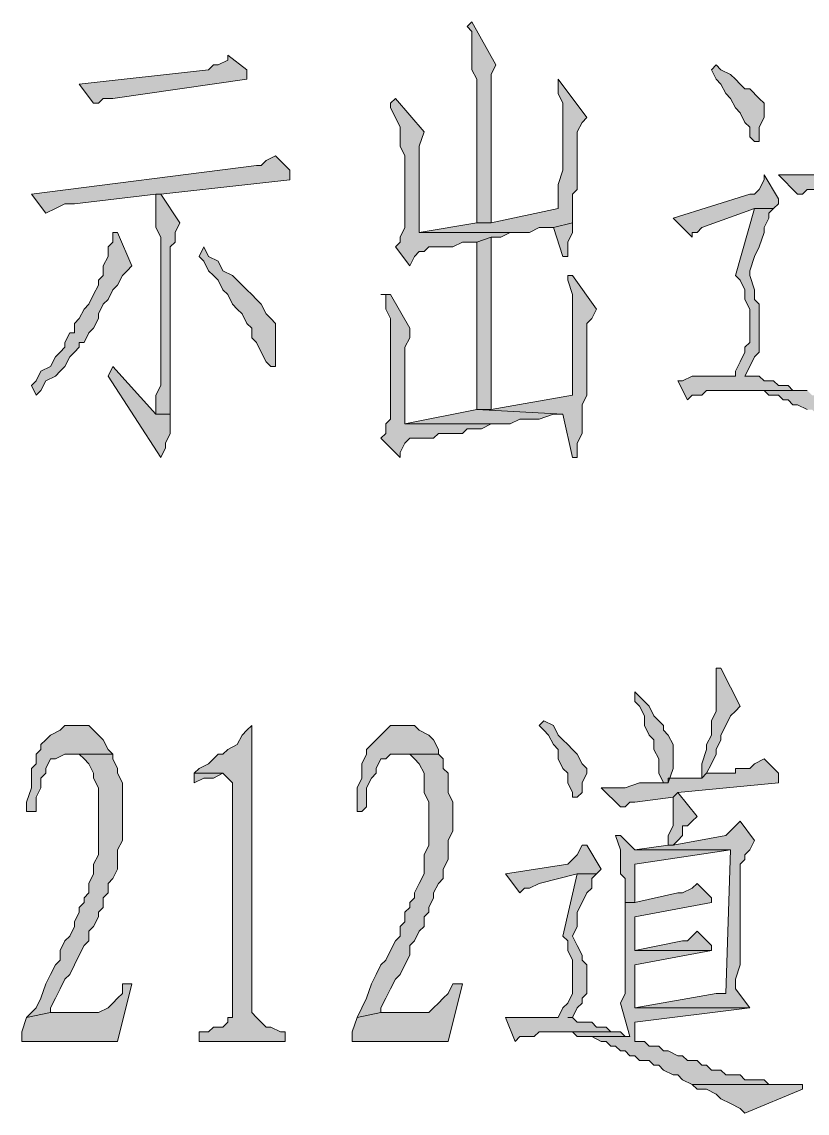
# Model space of a CAD drawing. Header units: millimetres. Extents: x 24 to 410, y 10 to 282.
# Drawn here: x 292.23 to 299.17, y 69 to 78.66 of the extents above; entities that cross this region are included whole.
import ezdxf

# ---------------------------------------------------------------- set-up
doc = ezdxf.new("R2010")
doc.units = ezdxf.units.MM

msp = doc.modelspace()

# ---------------------------------------------------------------- hatches: boundary and pattern name
h = msp.add_hatch(color=7)
h.dxf.hatch_style = 2
h.paths.add_polyline_path([(296.206333, 78.655333), (296.164, 78.613), (296.206333, 78.570667), (296.206333, 78.232), (296.248667, 78.147333), (296.248667, 76.877333), (296.375667, 76.877333), (296.375667, 77.893333), (296.375667, 78.189667), (296.418, 78.274333)])
h = msp.add_hatch(color=7)
h.dxf.hatch_style = 2
h.paths.add_polyline_path([(294.047333, 78.359), (294.047333, 78.316667), (293.962667, 78.274333), (293.920333, 78.274333), (293.878, 78.232), (292.735, 78.105), (292.862, 77.935667), (292.904333, 77.935667), (292.946667, 77.978), (293.031333, 77.978), (294.216667, 78.147333), (294.216667, 78.232)])
h = msp.add_hatch(color=7)
h.dxf.hatch_style = 2
h.paths.add_polyline_path([(298.365333, 78.274333), (298.323, 78.232), (298.365333, 78.147333), (298.407667, 78.105), (298.45, 78.020333), (298.492333, 77.978), (298.534667, 77.893333), (298.577, 77.851), (298.619333, 77.766333), (298.661667, 77.724), (298.661667, 77.639333), (298.704, 77.597), (298.746333, 77.597), (298.746333, 77.724), (298.788667, 77.808667), (298.788667, 77.935667), (298.746333, 77.978), (298.661667, 78.062667), (298.619333, 78.062667), (298.577, 78.105), (298.534667, 78.147333), (298.492333, 78.189667), (298.407667, 78.232)])
h = msp.add_hatch(color=7)
h.dxf.hatch_style = 2
h.paths.add_polyline_path([(296.968333, 78.147333), (296.968333, 78.020333), (297.010667, 77.935667), (297.010667, 77.343), (296.968333, 77.216), (296.968333, 77.004333), (296.375667, 76.877333), (296.248667, 76.877333), (295.740667, 76.792667), (296.714333, 76.792667), (296.799, 76.835), (296.926, 76.835), (297.095333, 76.877333), (297.095333, 77.131333), (297.137667, 77.173667), (297.137667, 77.681667), (297.18, 77.766333), (297.222333, 77.808667)])
h = msp.add_hatch(color=7)
h.dxf.hatch_style = 2
h.paths.add_polyline_path([(295.529, 77.978), (295.486667, 77.935667), (295.486667, 77.893333), (295.529, 77.808667), (295.571333, 77.724), (295.571333, 77.554667), (295.613667, 77.47), (295.613667, 76.835), (295.571333, 76.750333), (295.571333, 76.708), (295.529, 76.665667), (295.656, 76.496333), (295.698333, 76.581), (295.740667, 76.623333), (295.783, 76.623333), (295.825333, 76.665667), (296.037, 76.665667), (296.121667, 76.708), (296.248667, 76.708), (296.375667, 76.750333), (296.460333, 76.750333), (296.545, 76.792667), (295.740667, 76.792667), (295.740667, 76.919667), (295.740667, 77.554667), (295.783, 77.681667)])
h = msp.add_hatch(color=7)
h.dxf.hatch_style = 2
h.paths.add_polyline_path([(300.312667, 77.512333), (300.270333, 77.47), (300.228, 77.427667), (300.016333, 77.427667), (299.974, 77.385333), (299.677667, 77.385333), (299.593, 77.343), (299.339, 77.343), (299.254333, 77.300667), (298.915667, 77.300667), (299.085, 77.131333), (299.127333, 77.131333), (299.169667, 77.173667), (299.254333, 77.173667), (299.847, 77.258333), (299.974, 77.258333), (300.482, 77.300667), (300.482, 77.385333)])
h = msp.add_hatch(color=7)
h.dxf.hatch_style = 2
h.paths.add_polyline_path([(294.470667, 77.47), (294.386, 77.427667), (294.343667, 77.385333), (294.301333, 77.385333), (292.311667, 77.131333), (292.438667, 76.962), (292.523333, 77.004333), (292.608, 77.046667), (292.692667, 77.046667), (293.412333, 77.131333), (293.454667, 77.131333), (294.597667, 77.258333), (294.597667, 77.343)])
h = msp.add_hatch(color=7)
h.dxf.hatch_style = 2
h.paths.add_polyline_path([(298.788667, 77.300667), (298.788667, 77.258333), (298.746333, 77.173667), (298.704, 77.131333), (298.661667, 77.131333), (297.984333, 76.919667), (298.153667, 76.750333), (298.153667, 76.792667), (298.196, 76.792667), (298.238333, 76.835), (298.704, 77.004333), (298.873333, 77.004333), (298.915667, 77.046667), (298.915667, 77.089)])
h = msp.add_hatch(color=7)
h.dxf.hatch_style = 2
h.paths.add_polyline_path([(293.454667, 77.131333), (293.412333, 77.131333), (293.412333, 77.089), (293.412333, 76.835), (293.454667, 76.750333), (293.454667, 75.438), (293.412333, 75.353333), (293.412333, 75.184), (293.539333, 75.184), (293.539333, 76.496333), (293.539333, 76.538667), (293.539333, 76.665667), (293.581667, 76.708), (293.581667, 76.792667), (293.624, 76.877333)])
h = msp.add_hatch(color=7)
h.dxf.hatch_style = 2
h.paths.add_polyline_path([(298.873333, 77.004333), (298.704, 77.004333), (298.534667, 76.411667), (298.577, 76.369333), (298.619333, 76.284667), (298.619333, 76.2), (298.661667, 76.115333), (298.661667, 75.819), (298.619333, 75.776667), (298.619333, 75.734333), (298.577, 75.649667), (298.534667, 75.565), (298.534667, 75.522667), (298.323, 75.522667), (298.153667, 75.522667), (298.069, 75.480333), (298.026667, 75.480333), (298.111333, 75.311), (298.153667, 75.353333), (298.238333, 75.353333), (298.280667, 75.395667), (299.042667, 75.395667), (299.000333, 75.438), (298.915667, 75.438), (298.873333, 75.480333), (298.788667, 75.480333), (298.746333, 75.522667), (298.619333, 75.522667), (298.661667, 75.607333), (298.704, 75.692), (298.746333, 75.734333), (298.746333, 76.157667), (298.704, 76.2), (298.704, 76.284667), (298.661667, 76.411667), (298.661667, 76.454), (298.704, 76.581), (298.746333, 76.665667), (298.788667, 76.792667), (298.788667, 76.835), (298.831, 76.919667), (298.831, 76.962)])
h = msp.add_hatch(color=7)
h.dxf.hatch_style = 2
h.paths.add_polyline_path([(297.095333, 76.877333), (296.926, 76.835), (297.010667, 76.581), (297.053, 76.581), (297.053, 76.623333), (297.053, 76.708), (297.095333, 76.792667)])
h = msp.add_hatch(color=7)
h.dxf.hatch_style = 2
h.paths.add_polyline_path([(293.073667, 76.792667), (293.031333, 76.792667), (293.031333, 76.708), (292.989, 76.665667), (292.989, 76.581), (292.946667, 76.496333), (292.946667, 76.411667), (292.904333, 76.369333), (292.904333, 76.327), (292.862, 76.242333), (292.819667, 76.157667), (292.777333, 76.115333), (292.735, 76.030667), (292.692667, 75.988333), (292.692667, 75.903667), (292.650333, 75.903667), (292.608, 75.819), (292.608, 75.776667), (292.565667, 75.734333), (292.523333, 75.692), (292.481, 75.607333), (292.396333, 75.565), (292.354, 75.480333), (292.311667, 75.438), (292.354, 75.353333), (292.396333, 75.395667), (292.438667, 75.480333), (292.523333, 75.522667), (292.565667, 75.565), (292.608, 75.607333), (292.650333, 75.692), (292.692667, 75.734333), (292.735, 75.776667), (292.735, 75.819), (292.777333, 75.819), (292.819667, 75.903667), (292.862, 75.946), (292.904333, 76.030667), (292.904333, 76.073), (292.946667, 76.157667), (292.989, 76.2), (293.031333, 76.284667), (293.073667, 76.327), (293.116, 76.411667), (293.158333, 76.454), (293.200667, 76.496333)])
h = msp.add_hatch(color=7)
h.dxf.hatch_style = 2
h.paths.add_polyline_path([(296.375667, 76.750333), (296.248667, 76.708), (296.248667, 75.226333), (296.375667, 75.226333)])
h = msp.add_hatch(color=7)
h.dxf.hatch_style = 2
h.paths.add_polyline_path([(293.835667, 76.665667), (293.793333, 76.581), (293.835667, 76.538667), (293.878, 76.454), (293.920333, 76.411667), (293.962667, 76.369333), (294.005, 76.284667), (294.047333, 76.242333), (294.089667, 76.157667), (294.132, 76.115333), (294.174333, 76.073), (294.216667, 75.988333), (294.259, 75.946), (294.259, 75.861333), (294.301333, 75.819), (294.343667, 75.734333), (294.386, 75.649667), (294.428333, 75.607333), (294.470667, 75.607333), (294.470667, 75.649667), (294.470667, 75.988333), (294.428333, 76.030667), (294.386, 76.073), (294.343667, 76.157667), (294.301333, 76.2), (294.259, 76.242333), (294.216667, 76.284667), (294.174333, 76.327), (294.132, 76.369333), (294.089667, 76.411667), (294.005, 76.454), (293.962667, 76.538667), (293.878, 76.581)])
h = msp.add_hatch(color=7)
h.dxf.hatch_style = 2
h.paths.add_polyline_path([(297.095333, 76.411667), (297.053, 76.411667), (297.053, 76.369333), (297.095333, 76.242333), (297.095333, 75.353333), (296.375667, 75.226333), (296.248667, 75.226333), (297.010667, 75.184), (297.095333, 74.803), (297.137667, 74.803), (297.137667, 74.845333), (297.137667, 74.93), (297.18, 75.014667), (297.18, 75.099333), (297.18, 75.184), (297.18, 75.268667), (297.222333, 75.353333), (297.222333, 75.988333), (297.264667, 76.030667), (297.307, 76.115333)])
h = msp.add_hatch(color=7)
h.dxf.hatch_style = 2
h.paths.add_polyline_path([(295.486667, 76.242333), (295.402, 76.242333), (295.444333, 76.242333), (295.444333, 76.115333), (295.486667, 76.030667), (295.486667, 75.141667), (295.444333, 75.099333), (295.444333, 75.014667), (295.402, 74.972333), (295.571333, 74.803), (295.571333, 74.845333), (295.613667, 74.93), (295.656, 74.972333), (295.698333, 74.972333), (295.867667, 74.972333), (295.91, 75.014667), (296.121667, 75.014667), (296.164, 75.057), (296.291, 75.057), (296.375667, 75.099333), (296.460333, 75.099333), (295.613667, 75.099333), (295.613667, 75.776667), (295.656, 75.861333), (295.656, 75.946)])
h = msp.add_hatch(color=7)
h.dxf.hatch_style = 2
h.paths.add_polyline_path([(293.031333, 75.607333), (292.989, 75.522667), (293.454667, 74.803), (293.497, 74.887667), (293.497, 74.93), (293.539333, 75.014667), (293.539333, 75.184), (293.412333, 75.184)])
h = msp.add_hatch(color=7)
h.dxf.hatch_style = 2
h.paths.add_polyline_path([(298.45, 75.522667), (298.323, 75.522667), (298.534667, 75.522667)])
h = msp.add_hatch(color=7)
h.dxf.hatch_style = 2
h.paths.add_polyline_path([(299.042667, 75.395667), (298.492333, 75.395667), (298.577, 75.395667), (298.788667, 75.395667), (298.831, 75.353333), (298.915667, 75.353333), (298.958, 75.311), (299.000333, 75.311), (299.042667, 75.268667), (299.085, 75.268667), (299.169667, 75.226333), (299.212, 75.226333), (299.254333, 75.184), (299.296667, 75.184), (299.339, 75.141667), (299.381333, 75.099333), (299.466, 75.099333), (299.508333, 75.057), (299.593, 75.014667), (299.635333, 74.972333), (300.482, 75.014667), (300.439667, 75.014667), (300.143333, 75.014667), (300.101, 75.057), (299.974, 75.057), (299.931667, 75.099333), (299.847, 75.099333), (299.804667, 75.141667), (299.762333, 75.141667), (299.72, 75.184), (299.677667, 75.184), (299.593, 75.226333), (299.550667, 75.226333), (299.508333, 75.268667), (299.423667, 75.268667), (299.381333, 75.311), (299.339, 75.311), (299.254333, 75.353333), (299.212, 75.353333), (299.169667, 75.395667)])
h = msp.add_hatch(color=7)
h.dxf.hatch_style = 2
h.paths.add_polyline_path([(296.248667, 75.226333), (295.613667, 75.099333), (296.545, 75.099333), (296.629667, 75.141667), (296.799, 75.141667), (296.926, 75.184), (297.010667, 75.184)])
h = msp.add_hatch(color=7)
h.dxf.hatch_style = 2
h.paths.add_polyline_path([(298.407667, 72.940333), (298.365333, 72.940333), (298.365333, 72.898), (298.365333, 72.559333), (298.323, 72.474667), (298.323, 72.347667), (298.280667, 72.263), (298.280667, 72.220667), (298.238333, 72.093667), (298.238333, 71.966667), (298.280667, 72.009), (298.323, 72.093667), (298.365333, 72.178333), (298.365333, 72.220667), (298.407667, 72.305333), (298.407667, 72.347667), (298.45, 72.432333), (298.492333, 72.517), (298.534667, 72.559333), (298.577, 72.601667)])
h = msp.add_hatch(color=7)
h.dxf.hatch_style = 2
h.paths.add_polyline_path([(297.645667, 72.728667), (297.645667, 72.644), (297.688, 72.601667), (297.730333, 72.517), (297.730333, 72.432333), (297.772667, 72.347667), (297.815, 72.305333), (297.815, 72.220667), (297.857333, 72.136), (297.857333, 72.009), (297.899667, 71.924333), (297.942, 71.924333), (297.984333, 72.051333), (297.984333, 72.263), (297.942, 72.347667), (297.899667, 72.39), (297.899667, 72.432333), (297.857333, 72.474667), (297.815, 72.517), (297.772667, 72.601667), (297.730333, 72.644)])
h = msp.add_hatch(color=7)
h.dxf.hatch_style = 2
h.paths.add_polyline_path([(292.735, 72.432333), (292.608, 72.432333), (292.565667, 72.39), (292.481, 72.347667), (292.438667, 72.305333), (292.396333, 72.263), (292.396333, 72.220667), (292.354, 72.178333), (292.354, 72.093667), (292.311667, 72.051333), (292.311667, 71.882), (292.269333, 71.755), (292.269333, 71.670333), (292.354, 71.670333), (292.354, 71.797333), (292.396333, 71.882), (292.396333, 71.966667), (292.438667, 72.009), (292.438667, 72.051333), (292.481, 72.136), (292.523333, 72.136), (292.608, 72.178333), (292.650333, 72.178333), (293.031333, 72.178333), (292.989, 72.220667), (292.946667, 72.305333), (292.904333, 72.347667), (292.862, 72.39), (292.819667, 72.432333)])
h = msp.add_hatch(color=7)
h.dxf.hatch_style = 2
h.paths.add_polyline_path([(294.259, 72.432333), (294.216667, 72.39), (294.174333, 72.347667), (294.132, 72.263), (294.047333, 72.220667), (294.005, 72.178333), (293.962667, 72.178333), (293.920333, 72.136), (293.878, 72.093667), (293.793333, 72.051333), (293.751, 72.009), (294.005, 72.009), (294.047333, 71.966667), (294.089667, 71.924333), (294.089667, 69.85), (294.047333, 69.85), (294.047333, 69.807667), (294.005, 69.765333), (293.920333, 69.765333), (293.878, 69.723), (293.793333, 69.723), (293.793333, 69.638333), (294.555333, 69.638333), (294.555333, 69.723), (294.513, 69.723), (294.428333, 69.765333), (294.386, 69.765333), (294.343667, 69.807667), (294.301333, 69.85), (294.259, 69.892333)])
h = msp.add_hatch(color=7)
h.dxf.hatch_style = 2
h.paths.add_polyline_path([(295.613667, 72.432333), (295.486667, 72.432333), (295.444333, 72.39), (295.402, 72.347667), (295.359667, 72.305333), (295.317333, 72.263), (295.275, 72.220667), (295.275, 72.178333), (295.232667, 72.093667), (295.232667, 71.966667), (295.190333, 71.882), (295.190333, 71.670333), (295.232667, 71.670333), (295.275, 71.712667), (295.275, 71.882), (295.317333, 71.966667), (295.359667, 72.009), (295.359667, 72.051333), (295.402, 72.136), (295.444333, 72.136), (295.486667, 72.178333), (295.571333, 72.178333), (295.91, 72.178333), (295.91, 72.220667), (295.867667, 72.305333), (295.825333, 72.347667), (295.740667, 72.39), (295.698333, 72.432333)])
h = msp.add_hatch(color=7)
h.dxf.hatch_style = 2
h.paths.add_polyline_path([(296.841333, 72.474667), (296.799, 72.432333), (296.841333, 72.39), (296.883667, 72.347667), (296.926, 72.263), (296.968333, 72.220667), (296.968333, 72.136), (297.010667, 72.051333), (297.053, 72.009), (297.053, 71.924333), (297.095333, 71.839667), (297.095333, 71.797333), (297.137667, 71.797333), (297.18, 71.839667), (297.18, 71.924333), (297.222333, 72.009), (297.222333, 72.051333), (297.18, 72.093667), (297.137667, 72.178333), (297.095333, 72.220667), (297.053, 72.263), (297.010667, 72.305333), (296.968333, 72.347667), (296.926, 72.432333)])
h = msp.add_hatch(color=7)
h.dxf.hatch_style = 2
h.paths.add_polyline_path([(293.031333, 72.178333), (292.650333, 72.178333), (292.692667, 72.178333), (292.735, 72.178333), (292.777333, 72.136), (292.819667, 72.093667), (292.862, 72.009), (292.862, 71.966667), (292.904333, 71.882), (292.904333, 71.289333), (292.862, 71.204667), (292.862, 71.12), (292.819667, 71.035333), (292.819667, 70.950667), (292.777333, 70.908333), (292.777333, 70.866), (292.735, 70.823667), (292.735, 70.781333), (292.692667, 70.696667), (292.692667, 70.654333), (292.650333, 70.569667), (292.608, 70.527333), (292.565667, 70.442667), (292.565667, 70.358), (292.523333, 70.315667), (292.481, 70.231), (292.438667, 70.146333), (292.396333, 70.019333), (292.354, 69.934667), (292.269333, 69.85), (292.481, 69.892333), (292.481, 69.934667), (292.523333, 70.019333), (292.565667, 70.104), (292.608, 70.188667), (292.650333, 70.231), (292.692667, 70.315667), (292.735, 70.400333), (292.777333, 70.485), (292.819667, 70.527333), (292.819667, 70.612), (292.862, 70.654333), (292.904333, 70.739), (292.904333, 70.781333), (292.946667, 70.823667), (292.946667, 70.908333), (292.989, 70.950667), (292.989, 71.035333), (293.031333, 71.077667), (293.073667, 71.162333), (293.073667, 71.331667), (293.116, 71.416333), (293.116, 71.924333), (293.073667, 72.009), (293.073667, 72.051333), (293.031333, 72.136)])
h = msp.add_hatch(color=7)
h.dxf.hatch_style = 2
h.paths.add_polyline_path([(295.91, 72.178333), (295.571333, 72.178333), (295.613667, 72.178333), (295.656, 72.178333), (295.698333, 72.136), (295.740667, 72.093667), (295.783, 72.009), (295.783, 71.839667), (295.825333, 71.755), (295.825333, 71.374), (295.783, 71.289333), (295.783, 71.12), (295.740667, 71.035333), (295.698333, 70.950667), (295.698333, 70.908333), (295.656, 70.866), (295.656, 70.823667), (295.613667, 70.781333), (295.613667, 70.696667), (295.571333, 70.654333), (295.571333, 70.569667), (295.529, 70.527333), (295.486667, 70.442667), (295.444333, 70.358), (295.402, 70.315667), (295.359667, 70.231), (295.317333, 70.146333), (295.275, 70.019333), (295.232667, 69.934667), (295.190333, 69.85), (295.402, 69.892333), (295.402, 69.934667), (295.444333, 70.019333), (295.486667, 70.104), (295.529, 70.188667), (295.571333, 70.231), (295.613667, 70.315667), (295.656, 70.400333), (295.656, 70.485), (295.698333, 70.527333), (295.740667, 70.612), (295.783, 70.654333), (295.783, 70.739), (295.825333, 70.781333), (295.825333, 70.823667), (295.867667, 70.908333), (295.867667, 70.950667), (295.91, 71.035333), (295.952333, 71.077667), (295.952333, 71.162333), (295.994667, 71.247), (295.994667, 71.416333), (296.037, 71.501), (296.037, 71.755), (295.994667, 71.839667), (295.994667, 72.009), (295.952333, 72.051333), (295.952333, 72.136)])
h = msp.add_hatch(color=7)
h.dxf.hatch_style = 2
h.paths.add_polyline_path([(298.788667, 72.136), (298.704, 72.093667), (298.661667, 72.051333), (298.534667, 72.051333), (298.534667, 72.009), (298.280667, 72.009), (298.238333, 71.966667), (297.942, 71.966667), (297.942, 71.924333), (297.688, 71.924333), (297.561, 71.882), (297.349333, 71.882), (297.518667, 71.712667), (297.561, 71.712667), (297.603333, 71.755), (297.645667, 71.755), (297.984333, 71.797333), (298.026667, 71.839667), (298.915667, 71.924333), (298.915667, 72.009)])
h = msp.add_hatch(color=7)
h.dxf.hatch_style = 2
h.paths.add_polyline_path([(293.751, 72.009), (293.751, 71.924333), (293.835667, 71.966667), (293.920333, 71.966667), (294.005, 72.009)])
h = msp.add_hatch(color=7)
h.dxf.hatch_style = 2
h.paths.add_polyline_path([(298.026667, 71.839667), (297.984333, 71.797333), (297.984333, 71.543333), (297.942, 71.458667), (297.942, 71.374), (297.984333, 71.374), (298.026667, 71.416333), (298.069, 71.458667), (298.069, 71.543333), (298.111333, 71.543333), (298.153667, 71.585667), (298.196, 71.628)])
h = msp.add_hatch(color=7)
h.dxf.hatch_style = 2
h.paths.add_polyline_path([(298.577, 71.585667), (298.492333, 71.501), (298.45, 71.458667), (297.984333, 71.374), (297.942, 71.374), (297.645667, 71.331667), (298.492333, 71.331667), (298.45, 70.061667), (298.365333, 70.061667), (297.645667, 69.934667), (298.661667, 69.934667), (298.534667, 70.104), (298.534667, 70.188667), (298.577, 70.315667), (298.577, 71.162333), (298.577, 71.204667), (298.619333, 71.247), (298.619333, 71.289333), (298.661667, 71.331667), (298.704, 71.416333)])
h = msp.add_hatch(color=7)
h.dxf.hatch_style = 2
h.paths.add_polyline_path([(297.518667, 71.458667), (297.476333, 71.458667), (297.518667, 71.331667), (297.518667, 71.12), (297.561, 71.077667), (297.561, 70.866), (297.645667, 70.866), (297.645667, 71.204667), (298.492333, 71.331667), (297.645667, 71.331667)])
h = msp.add_hatch(color=7)
h.dxf.hatch_style = 2
h.paths.add_polyline_path([(297.222333, 71.374), (297.18, 71.374), (297.137667, 71.289333), (297.095333, 71.247), (297.053, 71.204667), (296.502667, 71.12), (296.629667, 70.950667), (296.672, 70.993), (296.714333, 70.993), (296.799, 71.035333), (297.137667, 71.12), (297.307, 71.12), (297.349333, 71.162333)])
h = msp.add_hatch(color=7)
h.dxf.hatch_style = 2
h.paths.add_polyline_path([(297.307, 71.12), (297.137667, 71.12), (297.010667, 70.569667), (297.053, 70.527333), (297.053, 70.442667), (297.095333, 70.358), (297.095333, 70.061667), (297.053, 69.977), (297.010667, 69.934667), (296.968333, 69.85), (296.502667, 69.85), (296.587333, 69.638333), (296.629667, 69.680667), (296.756667, 69.680667), (296.799, 69.723), (297.434, 69.723), (297.391667, 69.765333), (297.307, 69.765333), (297.264667, 69.807667), (297.137667, 69.807667), (297.095333, 69.85), (297.053, 69.85), (297.095333, 69.85), (297.137667, 69.934667), (297.18, 69.977), (297.18, 70.019333), (297.222333, 70.061667), (297.222333, 70.315667), (297.18, 70.358), (297.18, 70.400333), (297.137667, 70.485), (297.095333, 70.569667), (297.137667, 70.654333), (297.137667, 70.781333), (297.18, 70.866), (297.222333, 70.950667), (297.264667, 70.993), (297.264667, 71.077667)])
h = msp.add_hatch(color=7)
h.dxf.hatch_style = 2
h.paths.add_polyline_path([(298.196, 71.035333), (298.153667, 70.993), (298.069, 70.950667), (298.026667, 70.950667), (297.645667, 70.866), (297.561, 70.866), (297.561, 70.781333), (297.561, 70.061667), (297.518667, 69.977), (297.603333, 69.680667), (297.264667, 69.680667), (297.349333, 69.638333), (297.391667, 69.638333), (297.434, 69.596), (297.476333, 69.596), (297.518667, 69.553667), (297.561, 69.553667), (297.603333, 69.511333), (297.645667, 69.511333), (297.688, 69.469), (297.772667, 69.469), (297.815, 69.426667), (297.857333, 69.426667), (297.899667, 69.384333), (297.984333, 69.342), (298.026667, 69.342), (298.069, 69.299667), (298.153667, 69.257333), (299.042667, 69.257333), (298.958, 69.257333), (298.831, 69.257333), (298.788667, 69.299667), (298.619333, 69.299667), (298.577, 69.342), (298.45, 69.342), (298.407667, 69.384333), (298.323, 69.384333), (298.280667, 69.426667), (298.238333, 69.426667), (298.196, 69.469), (298.111333, 69.469), (298.069, 69.511333), (298.026667, 69.511333), (297.942, 69.553667), (297.899667, 69.553667), (297.857333, 69.596), (297.772667, 69.596), (297.730333, 69.638333), (297.645667, 69.638333), (297.645667, 69.680667), (297.645667, 69.807667), (298.661667, 69.934667), (297.645667, 69.934667), (297.645667, 70.019333), (297.645667, 70.315667), (298.323, 70.442667), (297.645667, 70.442667), (297.645667, 70.485), (297.645667, 70.739), (298.323, 70.866), (298.323, 70.908333)])
h = msp.add_hatch(color=7)
h.dxf.hatch_style = 2
h.paths.add_polyline_path([(298.196, 70.612), (298.153667, 70.569667), (298.111333, 70.527333), (298.069, 70.527333), (297.645667, 70.442667), (298.323, 70.442667), (298.323, 70.485)])
h = msp.add_hatch(color=7)
h.dxf.hatch_style = 2
h.paths.add_polyline_path([(293.200667, 70.146333), (293.116, 70.146333), (293.116, 70.061667), (293.073667, 70.019333), (293.031333, 69.977), (292.989, 69.934667), (292.904333, 69.892333), (292.481, 69.892333), (292.269333, 69.85), (292.227, 69.723), (292.227, 69.638333), (293.073667, 69.638333)])
h = msp.add_hatch(color=7)
h.dxf.hatch_style = 2
h.paths.add_polyline_path([(296.121667, 70.146333), (296.037, 70.146333), (295.994667, 70.061667), (295.952333, 70.019333), (295.91, 69.977), (295.867667, 69.934667), (295.825333, 69.892333), (295.402, 69.892333), (295.190333, 69.85), (295.148, 69.723), (295.148, 69.638333), (295.994667, 69.638333)])
h = msp.add_hatch(color=7)
h.dxf.hatch_style = 2
h.paths.add_polyline_path([(296.799, 69.85), (296.587333, 69.85), (296.968333, 69.85)])
h = msp.add_hatch(color=7)
h.dxf.hatch_style = 2
h.paths.add_polyline_path([(297.434, 69.723), (296.883667, 69.723), (296.968333, 69.723), (297.095333, 69.723), (297.137667, 69.680667), (297.603333, 69.680667), (297.561, 69.680667), (297.518667, 69.723)])
h = msp.add_hatch(color=7)
h.dxf.hatch_style = 2
h.paths.add_polyline_path([(299.127333, 69.257333), (298.153667, 69.257333), (298.196, 69.215), (298.280667, 69.215), (298.365333, 69.172667), (298.407667, 69.130333), (298.492333, 69.088), (298.577, 69.045667), (298.619333, 69.003333), (299.127333, 69.215)])

# ---------------------------------------------------------------- linework, layer by layer
at = {"color": 7, "lineweight": 0}
for points in [[(296.206333, 78.655333), (296.164, 78.613), (296.206333, 78.570667), (296.206333, 78.232), (296.248667, 78.147333), (296.248667, 76.877333), (296.375667, 76.877333), (296.375667, 77.893333), (296.375667, 78.189667), (296.418, 78.274333)], [(294.047333, 78.359), (294.047333, 78.316667), (293.962667, 78.274333), (293.920333, 78.274333), (293.878, 78.232), (292.735, 78.105), (292.862, 77.935667), (292.904333, 77.935667), (292.946667, 77.978), (293.031333, 77.978), (294.216667, 78.147333), (294.216667, 78.232)], [(298.365333, 78.274333), (298.323, 78.232), (298.365333, 78.147333), (298.407667, 78.105), (298.45, 78.020333), (298.492333, 77.978), (298.534667, 77.893333), (298.577, 77.851), (298.619333, 77.766333), (298.661667, 77.724), (298.661667, 77.639333), (298.704, 77.597), (298.746333, 77.597), (298.746333, 77.724), (298.788667, 77.808667), (298.788667, 77.935667), (298.746333, 77.978), (298.661667, 78.062667), (298.619333, 78.062667), (298.577, 78.105), (298.534667, 78.147333), (298.492333, 78.189667), (298.407667, 78.232)], [(296.968333, 78.147333), (296.968333, 78.020333), (297.010667, 77.935667), (297.010667, 77.343), (296.968333, 77.216), (296.968333, 77.004333), (296.375667, 76.877333), (296.248667, 76.877333), (295.740667, 76.792667), (296.714333, 76.792667), (296.799, 76.835), (296.926, 76.835), (297.095333, 76.877333), (297.095333, 77.131333), (297.137667, 77.173667), (297.137667, 77.681667), (297.18, 77.766333), (297.222333, 77.808667)], [(295.529, 77.978), (295.486667, 77.935667), (295.486667, 77.893333), (295.529, 77.808667), (295.571333, 77.724), (295.571333, 77.554667), (295.613667, 77.47), (295.613667, 76.835), (295.571333, 76.750333), (295.571333, 76.708), (295.529, 76.665667), (295.656, 76.496333), (295.698333, 76.581), (295.740667, 76.623333), (295.783, 76.623333), (295.825333, 76.665667), (296.037, 76.665667), (296.121667, 76.708), (296.248667, 76.708), (296.375667, 76.750333), (296.460333, 76.750333), (296.545, 76.792667), (295.740667, 76.792667), (295.740667, 76.919667), (295.740667, 77.554667), (295.783, 77.681667)], [(300.312667, 77.512333), (300.270333, 77.47), (300.228, 77.427667), (300.016333, 77.427667), (299.974, 77.385333), (299.677667, 77.385333), (299.593, 77.343), (299.339, 77.343), (299.254333, 77.300667), (298.915667, 77.300667), (299.085, 77.131333), (299.127333, 77.131333), (299.169667, 77.173667), (299.254333, 77.173667), (299.847, 77.258333), (299.974, 77.258333), (300.482, 77.300667), (300.482, 77.385333)], [(294.470667, 77.47), (294.386, 77.427667), (294.343667, 77.385333), (294.301333, 77.385333), (292.311667, 77.131333), (292.438667, 76.962), (292.523333, 77.004333), (292.608, 77.046667), (292.692667, 77.046667), (293.412333, 77.131333), (293.454667, 77.131333), (294.597667, 77.258333), (294.597667, 77.343)], [(298.788667, 77.300667), (298.788667, 77.258333), (298.746333, 77.173667), (298.704, 77.131333), (298.661667, 77.131333), (297.984333, 76.919667), (298.153667, 76.750333), (298.153667, 76.792667), (298.196, 76.792667), (298.238333, 76.835), (298.704, 77.004333), (298.873333, 77.004333), (298.915667, 77.046667), (298.915667, 77.089)], [(293.454667, 77.131333), (293.412333, 77.131333), (293.412333, 77.089), (293.412333, 76.835), (293.454667, 76.750333), (293.454667, 75.438), (293.412333, 75.353333), (293.412333, 75.184), (293.539333, 75.184), (293.539333, 76.496333), (293.539333, 76.538667), (293.539333, 76.665667), (293.581667, 76.708), (293.581667, 76.792667), (293.624, 76.877333)], [(298.873333, 77.004333), (298.704, 77.004333), (298.534667, 76.411667), (298.577, 76.369333), (298.619333, 76.284667), (298.619333, 76.2), (298.661667, 76.115333), (298.661667, 75.819), (298.619333, 75.776667), (298.619333, 75.734333), (298.577, 75.649667), (298.534667, 75.565), (298.534667, 75.522667), (298.323, 75.522667), (298.153667, 75.522667), (298.069, 75.480333), (298.026667, 75.480333), (298.111333, 75.311), (298.153667, 75.353333), (298.238333, 75.353333), (298.280667, 75.395667), (299.042667, 75.395667), (299.000333, 75.438), (298.915667, 75.438), (298.873333, 75.480333), (298.788667, 75.480333), (298.746333, 75.522667), (298.619333, 75.522667), (298.661667, 75.607333), (298.704, 75.692), (298.746333, 75.734333), (298.746333, 76.157667), (298.704, 76.2), (298.704, 76.284667), (298.661667, 76.411667), (298.661667, 76.454), (298.704, 76.581), (298.746333, 76.665667), (298.788667, 76.792667), (298.788667, 76.835), (298.831, 76.919667), (298.831, 76.962)], [(297.095333, 76.877333), (296.926, 76.835), (297.010667, 76.581), (297.053, 76.581), (297.053, 76.623333), (297.053, 76.708), (297.095333, 76.792667)], [(293.073667, 76.792667), (293.031333, 76.792667), (293.031333, 76.708), (292.989, 76.665667), (292.989, 76.581), (292.946667, 76.496333), (292.946667, 76.411667), (292.904333, 76.369333), (292.904333, 76.327), (292.862, 76.242333), (292.819667, 76.157667), (292.777333, 76.115333), (292.735, 76.030667), (292.692667, 75.988333), (292.692667, 75.903667), (292.650333, 75.903667), (292.608, 75.819), (292.608, 75.776667), (292.565667, 75.734333), (292.523333, 75.692), (292.481, 75.607333), (292.396333, 75.565), (292.354, 75.480333), (292.311667, 75.438), (292.354, 75.353333), (292.396333, 75.395667), (292.438667, 75.480333), (292.523333, 75.522667), (292.565667, 75.565), (292.608, 75.607333), (292.650333, 75.692), (292.692667, 75.734333), (292.735, 75.776667), (292.735, 75.819), (292.777333, 75.819), (292.819667, 75.903667), (292.862, 75.946), (292.904333, 76.030667), (292.904333, 76.073), (292.946667, 76.157667), (292.989, 76.2), (293.031333, 76.284667), (293.073667, 76.327), (293.116, 76.411667), (293.158333, 76.454), (293.200667, 76.496333)], [(296.375667, 76.750333), (296.248667, 76.708), (296.248667, 75.226333), (296.375667, 75.226333)], [(293.835667, 76.665667), (293.793333, 76.581), (293.835667, 76.538667), (293.878, 76.454), (293.920333, 76.411667), (293.962667, 76.369333), (294.005, 76.284667), (294.047333, 76.242333), (294.089667, 76.157667), (294.132, 76.115333), (294.174333, 76.073), (294.216667, 75.988333), (294.259, 75.946), (294.259, 75.861333), (294.301333, 75.819), (294.343667, 75.734333), (294.386, 75.649667), (294.428333, 75.607333), (294.470667, 75.607333), (294.470667, 75.649667), (294.470667, 75.988333), (294.428333, 76.030667), (294.386, 76.073), (294.343667, 76.157667), (294.301333, 76.2), (294.259, 76.242333), (294.216667, 76.284667), (294.174333, 76.327), (294.132, 76.369333), (294.089667, 76.411667), (294.005, 76.454), (293.962667, 76.538667), (293.878, 76.581)], [(297.095333, 76.411667), (297.053, 76.411667), (297.053, 76.369333), (297.095333, 76.242333), (297.095333, 75.353333), (296.375667, 75.226333), (296.248667, 75.226333), (297.010667, 75.184), (297.095333, 74.803), (297.137667, 74.803), (297.137667, 74.845333), (297.137667, 74.93), (297.18, 75.014667), (297.18, 75.099333), (297.18, 75.184), (297.18, 75.268667), (297.222333, 75.353333), (297.222333, 75.988333), (297.264667, 76.030667), (297.307, 76.115333)], [(295.486667, 76.242333), (295.402, 76.242333), (295.444333, 76.242333), (295.444333, 76.115333), (295.486667, 76.030667), (295.486667, 75.141667), (295.444333, 75.099333), (295.444333, 75.014667), (295.402, 74.972333), (295.571333, 74.803), (295.571333, 74.845333), (295.613667, 74.93), (295.656, 74.972333), (295.698333, 74.972333), (295.867667, 74.972333), (295.91, 75.014667), (296.121667, 75.014667), (296.164, 75.057), (296.291, 75.057), (296.375667, 75.099333), (296.460333, 75.099333), (295.613667, 75.099333), (295.613667, 75.776667), (295.656, 75.861333), (295.656, 75.946)], [(293.031333, 75.607333), (292.989, 75.522667), (293.454667, 74.803), (293.497, 74.887667), (293.497, 74.93), (293.539333, 75.014667), (293.539333, 75.184), (293.412333, 75.184)], [(298.45, 75.522667), (298.323, 75.522667), (298.534667, 75.522667)], [(296.248667, 75.226333), (295.613667, 75.099333), (296.545, 75.099333), (296.629667, 75.141667), (296.799, 75.141667), (296.926, 75.184), (297.010667, 75.184)], [(298.407667, 72.940333), (298.365333, 72.940333), (298.365333, 72.898), (298.365333, 72.559333), (298.323, 72.474667), (298.323, 72.347667), (298.280667, 72.263), (298.280667, 72.220667), (298.238333, 72.093667), (298.238333, 71.966667), (298.280667, 72.009), (298.323, 72.093667), (298.365333, 72.178333), (298.365333, 72.220667), (298.407667, 72.305333), (298.407667, 72.347667), (298.45, 72.432333), (298.492333, 72.517), (298.534667, 72.559333), (298.577, 72.601667)], [(297.645667, 72.728667), (297.645667, 72.644), (297.688, 72.601667), (297.730333, 72.517), (297.730333, 72.432333), (297.772667, 72.347667), (297.815, 72.305333), (297.815, 72.220667), (297.857333, 72.136), (297.857333, 72.009), (297.899667, 71.924333), (297.942, 71.924333), (297.984333, 72.051333), (297.984333, 72.263), (297.942, 72.347667), (297.899667, 72.39), (297.899667, 72.432333), (297.857333, 72.474667), (297.815, 72.517), (297.772667, 72.601667), (297.730333, 72.644)], [(292.735, 72.432333), (292.608, 72.432333), (292.565667, 72.39), (292.481, 72.347667), (292.438667, 72.305333), (292.396333, 72.263), (292.396333, 72.220667), (292.354, 72.178333), (292.354, 72.093667), (292.311667, 72.051333), (292.311667, 71.882), (292.269333, 71.755), (292.269333, 71.670333), (292.354, 71.670333), (292.354, 71.797333), (292.396333, 71.882), (292.396333, 71.966667), (292.438667, 72.009), (292.438667, 72.051333), (292.481, 72.136), (292.523333, 72.136), (292.608, 72.178333), (292.650333, 72.178333), (293.031333, 72.178333), (292.989, 72.220667), (292.946667, 72.305333), (292.904333, 72.347667), (292.862, 72.39), (292.819667, 72.432333)], [(294.259, 72.432333), (294.216667, 72.39), (294.174333, 72.347667), (294.132, 72.263), (294.047333, 72.220667), (294.005, 72.178333), (293.962667, 72.178333), (293.920333, 72.136), (293.878, 72.093667), (293.793333, 72.051333), (293.751, 72.009), (294.005, 72.009), (294.047333, 71.966667), (294.089667, 71.924333), (294.089667, 69.85), (294.047333, 69.85), (294.047333, 69.807667), (294.005, 69.765333), (293.920333, 69.765333), (293.878, 69.723), (293.793333, 69.723), (293.793333, 69.638333), (294.555333, 69.638333), (294.555333, 69.723), (294.513, 69.723), (294.428333, 69.765333), (294.386, 69.765333), (294.343667, 69.807667), (294.301333, 69.85), (294.259, 69.892333)], [(295.613667, 72.432333), (295.486667, 72.432333), (295.444333, 72.39), (295.402, 72.347667), (295.359667, 72.305333), (295.317333, 72.263), (295.275, 72.220667), (295.275, 72.178333), (295.232667, 72.093667), (295.232667, 71.966667), (295.190333, 71.882), (295.190333, 71.670333), (295.232667, 71.670333), (295.275, 71.712667), (295.275, 71.882), (295.317333, 71.966667), (295.359667, 72.009), (295.359667, 72.051333), (295.402, 72.136), (295.444333, 72.136), (295.486667, 72.178333), (295.571333, 72.178333), (295.91, 72.178333), (295.91, 72.220667), (295.867667, 72.305333), (295.825333, 72.347667), (295.740667, 72.39), (295.698333, 72.432333)], [(296.841333, 72.474667), (296.799, 72.432333), (296.841333, 72.39), (296.883667, 72.347667), (296.926, 72.263), (296.968333, 72.220667), (296.968333, 72.136), (297.010667, 72.051333), (297.053, 72.009), (297.053, 71.924333), (297.095333, 71.839667), (297.095333, 71.797333), (297.137667, 71.797333), (297.18, 71.839667), (297.18, 71.924333), (297.222333, 72.009), (297.222333, 72.051333), (297.18, 72.093667), (297.137667, 72.178333), (297.095333, 72.220667), (297.053, 72.263), (297.010667, 72.305333), (296.968333, 72.347667), (296.926, 72.432333)], [(293.031333, 72.178333), (292.650333, 72.178333), (292.692667, 72.178333), (292.735, 72.178333), (292.777333, 72.136), (292.819667, 72.093667), (292.862, 72.009), (292.862, 71.966667), (292.904333, 71.882), (292.904333, 71.289333), (292.862, 71.204667), (292.862, 71.12), (292.819667, 71.035333), (292.819667, 70.950667), (292.777333, 70.908333), (292.777333, 70.866), (292.735, 70.823667), (292.735, 70.781333), (292.692667, 70.696667), (292.692667, 70.654333), (292.650333, 70.569667), (292.608, 70.527333), (292.565667, 70.442667), (292.565667, 70.358), (292.523333, 70.315667), (292.481, 70.231), (292.438667, 70.146333), (292.396333, 70.019333), (292.354, 69.934667), (292.269333, 69.85), (292.481, 69.892333), (292.481, 69.934667), (292.523333, 70.019333), (292.565667, 70.104), (292.608, 70.188667), (292.650333, 70.231), (292.692667, 70.315667), (292.735, 70.400333), (292.777333, 70.485), (292.819667, 70.527333), (292.819667, 70.612), (292.862, 70.654333), (292.904333, 70.739), (292.904333, 70.781333), (292.946667, 70.823667), (292.946667, 70.908333), (292.989, 70.950667), (292.989, 71.035333), (293.031333, 71.077667), (293.073667, 71.162333), (293.073667, 71.331667), (293.116, 71.416333), (293.116, 71.924333), (293.073667, 72.009), (293.073667, 72.051333), (293.031333, 72.136)], [(295.91, 72.178333), (295.571333, 72.178333), (295.613667, 72.178333), (295.656, 72.178333), (295.698333, 72.136), (295.740667, 72.093667), (295.783, 72.009), (295.783, 71.839667), (295.825333, 71.755), (295.825333, 71.374), (295.783, 71.289333), (295.783, 71.12), (295.740667, 71.035333), (295.698333, 70.950667), (295.698333, 70.908333), (295.656, 70.866), (295.656, 70.823667), (295.613667, 70.781333), (295.613667, 70.696667), (295.571333, 70.654333), (295.571333, 70.569667), (295.529, 70.527333), (295.486667, 70.442667), (295.444333, 70.358), (295.402, 70.315667), (295.359667, 70.231), (295.317333, 70.146333), (295.275, 70.019333), (295.232667, 69.934667), (295.190333, 69.85), (295.402, 69.892333), (295.402, 69.934667), (295.444333, 70.019333), (295.486667, 70.104), (295.529, 70.188667), (295.571333, 70.231), (295.613667, 70.315667), (295.656, 70.400333), (295.656, 70.485), (295.698333, 70.527333), (295.740667, 70.612), (295.783, 70.654333), (295.783, 70.739), (295.825333, 70.781333), (295.825333, 70.823667), (295.867667, 70.908333), (295.867667, 70.950667), (295.91, 71.035333), (295.952333, 71.077667), (295.952333, 71.162333), (295.994667, 71.247), (295.994667, 71.416333), (296.037, 71.501), (296.037, 71.755), (295.994667, 71.839667), (295.994667, 72.009), (295.952333, 72.051333), (295.952333, 72.136)], [(298.788667, 72.136), (298.704, 72.093667), (298.661667, 72.051333), (298.534667, 72.051333), (298.534667, 72.009), (298.280667, 72.009), (298.238333, 71.966667), (297.942, 71.966667), (297.942, 71.924333), (297.688, 71.924333), (297.561, 71.882), (297.349333, 71.882), (297.518667, 71.712667), (297.561, 71.712667), (297.603333, 71.755), (297.645667, 71.755), (297.984333, 71.797333), (298.026667, 71.839667), (298.915667, 71.924333), (298.915667, 72.009)], [(293.751, 72.009), (293.751, 71.924333), (293.835667, 71.966667), (293.920333, 71.966667), (294.005, 72.009)], [(298.026667, 71.839667), (297.984333, 71.797333), (297.984333, 71.543333), (297.942, 71.458667), (297.942, 71.374), (297.984333, 71.374), (298.026667, 71.416333), (298.069, 71.458667), (298.069, 71.543333), (298.111333, 71.543333), (298.153667, 71.585667), (298.196, 71.628)], [(298.577, 71.585667), (298.492333, 71.501), (298.45, 71.458667), (297.984333, 71.374), (297.942, 71.374), (297.645667, 71.331667), (298.492333, 71.331667), (298.45, 70.061667), (298.365333, 70.061667), (297.645667, 69.934667), (298.661667, 69.934667), (298.534667, 70.104), (298.534667, 70.188667), (298.577, 70.315667), (298.577, 71.162333), (298.577, 71.204667), (298.619333, 71.247), (298.619333, 71.289333), (298.661667, 71.331667), (298.704, 71.416333)], [(297.518667, 71.458667), (297.476333, 71.458667), (297.518667, 71.331667), (297.518667, 71.12), (297.561, 71.077667), (297.561, 70.866), (297.645667, 70.866), (297.645667, 71.204667), (298.492333, 71.331667), (297.645667, 71.331667)], [(297.222333, 71.374), (297.18, 71.374), (297.137667, 71.289333), (297.095333, 71.247), (297.053, 71.204667), (296.502667, 71.12), (296.629667, 70.950667), (296.672, 70.993), (296.714333, 70.993), (296.799, 71.035333), (297.137667, 71.12), (297.307, 71.12), (297.349333, 71.162333)], [(297.307, 71.12), (297.137667, 71.12), (297.010667, 70.569667), (297.053, 70.527333), (297.053, 70.442667), (297.095333, 70.358), (297.095333, 70.061667), (297.053, 69.977), (297.010667, 69.934667), (296.968333, 69.85), (296.502667, 69.85), (296.587333, 69.638333), (296.629667, 69.680667), (296.756667, 69.680667), (296.799, 69.723), (297.434, 69.723), (297.391667, 69.765333), (297.307, 69.765333), (297.264667, 69.807667), (297.137667, 69.807667), (297.095333, 69.85), (297.053, 69.85), (297.095333, 69.85), (297.137667, 69.934667), (297.18, 69.977), (297.18, 70.019333), (297.222333, 70.061667), (297.222333, 70.315667), (297.18, 70.358), (297.18, 70.400333), (297.137667, 70.485), (297.095333, 70.569667), (297.137667, 70.654333), (297.137667, 70.781333), (297.18, 70.866), (297.222333, 70.950667), (297.264667, 70.993), (297.264667, 71.077667)], [(298.196, 71.035333), (298.153667, 70.993), (298.069, 70.950667), (298.026667, 70.950667), (297.645667, 70.866), (297.561, 70.866), (297.561, 70.781333), (297.561, 70.061667), (297.518667, 69.977), (297.603333, 69.680667), (297.264667, 69.680667), (297.349333, 69.638333), (297.391667, 69.638333), (297.434, 69.596), (297.476333, 69.596), (297.518667, 69.553667), (297.561, 69.553667), (297.603333, 69.511333), (297.645667, 69.511333), (297.688, 69.469), (297.772667, 69.469), (297.815, 69.426667), (297.857333, 69.426667), (297.899667, 69.384333), (297.984333, 69.342), (298.026667, 69.342), (298.069, 69.299667), (298.153667, 69.257333), (299.042667, 69.257333), (298.958, 69.257333), (298.831, 69.257333), (298.788667, 69.299667), (298.619333, 69.299667), (298.577, 69.342), (298.45, 69.342), (298.407667, 69.384333), (298.323, 69.384333), (298.280667, 69.426667), (298.238333, 69.426667), (298.196, 69.469), (298.111333, 69.469), (298.069, 69.511333), (298.026667, 69.511333), (297.942, 69.553667), (297.899667, 69.553667), (297.857333, 69.596), (297.772667, 69.596), (297.730333, 69.638333), (297.645667, 69.638333), (297.645667, 69.680667), (297.645667, 69.807667), (298.661667, 69.934667), (297.645667, 69.934667), (297.645667, 70.019333), (297.645667, 70.315667), (298.323, 70.442667), (297.645667, 70.442667), (297.645667, 70.485), (297.645667, 70.739), (298.323, 70.866), (298.323, 70.908333)], [(298.196, 70.612), (298.153667, 70.569667), (298.111333, 70.527333), (298.069, 70.527333), (297.645667, 70.442667), (298.323, 70.442667), (298.323, 70.485)], [(293.200667, 70.146333), (293.116, 70.146333), (293.116, 70.061667), (293.073667, 70.019333), (293.031333, 69.977), (292.989, 69.934667), (292.904333, 69.892333), (292.481, 69.892333), (292.269333, 69.85), (292.227, 69.723), (292.227, 69.638333), (293.073667, 69.638333)], [(296.121667, 70.146333), (296.037, 70.146333), (295.994667, 70.061667), (295.952333, 70.019333), (295.91, 69.977), (295.867667, 69.934667), (295.825333, 69.892333), (295.402, 69.892333), (295.190333, 69.85), (295.148, 69.723), (295.148, 69.638333), (295.994667, 69.638333)], [(296.799, 69.85), (296.587333, 69.85), (296.968333, 69.85)], [(297.434, 69.723), (296.883667, 69.723), (296.968333, 69.723), (297.095333, 69.723), (297.137667, 69.680667), (297.603333, 69.680667), (297.561, 69.680667), (297.518667, 69.723)], [(299.127333, 69.257333), (298.153667, 69.257333), (298.196, 69.215), (298.280667, 69.215), (298.365333, 69.172667), (298.407667, 69.130333), (298.492333, 69.088), (298.577, 69.045667), (298.619333, 69.003333), (299.127333, 69.215)]]:
    msp.add_lwpolyline(points, close=True, dxfattribs=at)
msp.add_lwpolyline([(299.169667, 75.395667), (299.042667, 75.395667), (298.492333, 75.395667), (298.577, 75.395667), (298.788667, 75.395667), (298.831, 75.353333), (298.915667, 75.353333), (298.958, 75.311), (299.000333, 75.311), (299.042667, 75.268667), (299.085, 75.268667), (299.169667, 75.226333)], dxfattribs=at)

doc.saveas('drawing.dxf')
